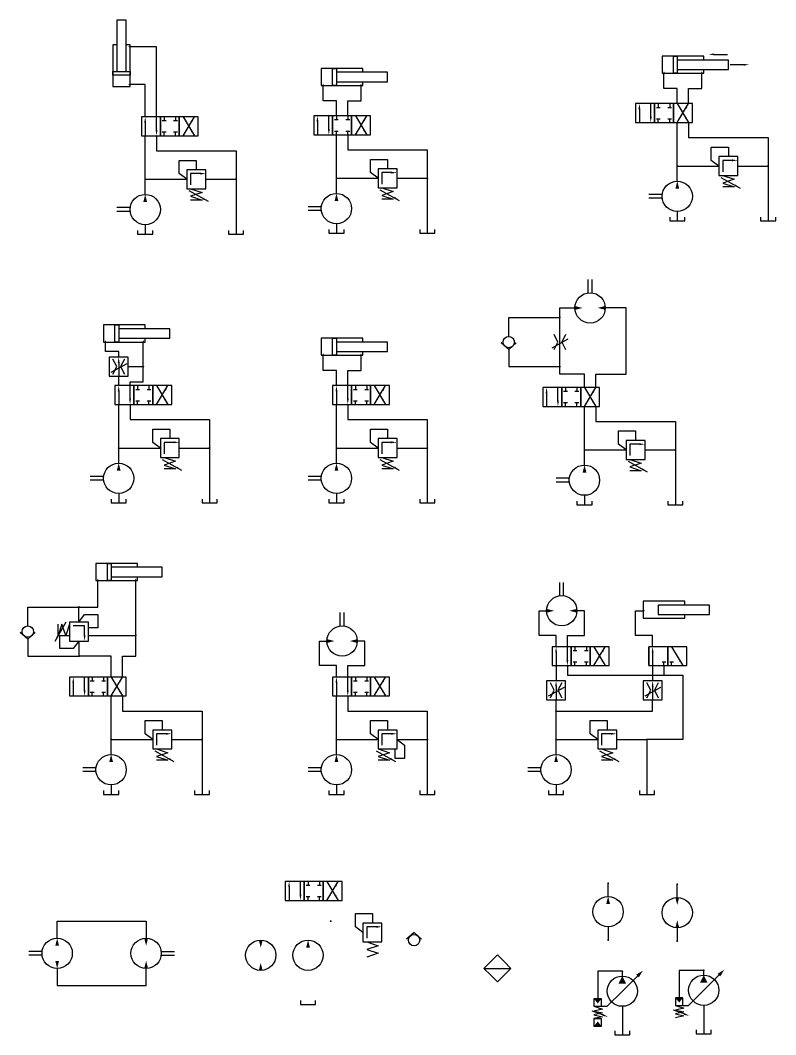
# Model space of a CAD drawing. Header units: inches. Extents: x -12 to 124, y 4 to 38.
# Drawn here: x 21.5 to 46.44, y 4.19 to 37.69 of the extents above; entities that cross this region are included whole.
import ezdxf
from ezdxf.lldxf.tags import DXFTag

# ---------------------------------------------------------------- set-up
doc = ezdxf.new("R2010")
doc.units = ezdxf.units.IN
doc.header["$LTSCALE"] = 0.25
doc.header["$MEASUREMENT"] = 0
tags = doc.linetypes.add('HIDDEN', pattern=[0.375, 0.25, -0.125]).pattern_tags.tags
tags[6:7] = [DXFTag(74, 4), DXFTag(75, 0), DXFTag(340, '0'), DXFTag(46, 1.0), DXFTag(50, 0.0), DXFTag(44, 0.0), DXFTag(45, 0.0)]
tags[4:5] = [DXFTag(74, 4), DXFTag(75, 0), DXFTag(340, '0'), DXFTag(46, 1.0), DXFTag(50, 0.0), DXFTag(44, 0.0), DXFTag(45, 0.0)]
tags = doc.linetypes.add('HIDDEN4', pattern=[0.09375, 0.0625, -0.03125]).pattern_tags.tags
tags[6:7] = [DXFTag(74, 4), DXFTag(75, 0), DXFTag(340, '0'), DXFTag(46, 1.0), DXFTag(50, 0.0), DXFTag(44, 0.0), DXFTag(45, 0.0)]
tags[4:5] = [DXFTag(74, 4), DXFTag(75, 0), DXFTag(340, '0'), DXFTag(46, 1.0), DXFTag(50, 0.0), DXFTag(44, 0.0), DXFTag(45, 0.0)]

msp = doc.modelspace()

# ---------------------------------------------------------------- linework, layer by layer
for p, q in [((41.812, 34.938), (41.812, 34.312)), ((42.438, 34.938), (41.812, 34.938)), ((42.438, 34.938), (42.438, 34.312)), ((43.062, 34.938), (42.438, 34.938)), ((42.438, 34.312), (42.438, 34.938)), ((43.062, 34.312), (43.062, 34.938)), ((43.062, 34.938), (43.062, 34.312)), ((43.688, 34.938), (43.062, 34.938)), ((43.062, 34.312), (43.062, 34.938)), ((43.188, 34.312), (43.562, 34.938)), ((43.188, 34.938), (43.562, 34.312)), ((43.688, 34.312), (43.688, 34.938)), ((31.188, 34.531), (31.188, 33.906)), ((31.812, 34.531), (31.188, 34.531)), ((31.812, 34.531), (31.812, 33.906)), ((32.438, 34.531), (31.812, 34.531)), ((31.812, 33.906), (31.812, 34.531)), ((32.438, 33.906), (32.438, 34.531)), ((32.438, 34.531), (32.438, 33.906)), ((33.062, 34.531), (32.438, 34.531)), ((32.438, 33.906), (32.438, 34.531)), ((32.562, 33.906), (32.938, 34.531)), ((32.562, 34.531), (32.938, 33.906)), ((33.062, 33.906), (33.062, 34.531)), ((25.5, 34.5), (25.5, 33.875)), ((26.125, 34.5), (25.5, 34.5)), ((26.125, 34.5), (26.125, 33.875)), ((26.75, 34.5), (26.125, 34.5)), ((26.125, 33.875), (26.125, 34.5)), ((26.75, 33.875), (26.75, 34.5)), ((26.75, 34.5), (26.75, 33.875)), ((27.375, 34.5), (26.75, 34.5)), ((26.75, 33.875), (26.75, 34.5)), ((26.875, 33.875), (27.25, 34.5)), ((26.875, 34.5), (27.25, 33.875)), ((27.375, 33.875), (27.375, 34.5)), ((41.812, 34.312), (42.438, 34.312)), ((42.438, 34.312), (43.062, 34.312)), ((43.062, 34.312), (43.688, 34.312)), ((25.5, 33.875), (26.125, 33.875)), ((26.125, 33.875), (26.75, 33.875)), ((26.75, 33.875), (27.375, 33.875)), ((31.188, 33.906), (31.812, 33.906)), ((31.812, 33.906), (32.438, 33.906)), ((32.438, 33.906), (33.062, 33.906)), ((44.562, 33.188), (44.562, 32.562)), ((45.188, 33.188), (44.562, 33.188)), ((45.188, 32.562), (45.188, 33.188)), ((27, 32.75), (27, 32.125)), ((27.625, 32.75), (27, 32.75)), ((27.625, 32.125), (27.625, 32.75)), ((33.312, 32.781), (33.312, 32.156)), ((33.937, 32.781), (33.312, 32.781)), ((33.937, 32.156), (33.937, 32.781)), ((44.562, 32.562), (45.188, 32.562)), ((44.625, 32.5), (45.262, 32.146)), ((44.688, 32.562), (45.062, 32.438)), ((45.062, 32.438), (44.688, 32.312)), ((44.688, 32.312), (45.062, 32.188)), ((45.062, 32.188), (44.688, 32.188)), ((27, 32.125), (27.625, 32.125)), ((27.062, 32.062), (27.7, 31.709)), ((27.125, 32.125), (27.5, 32)), ((27.5, 32), (27.125, 31.875)), ((27.125, 31.875), (27.5, 31.75)), ((33.312, 32.156), (33.937, 32.156)), ((33.375, 32.094), (34.012, 31.74)), ((33.438, 32.156), (33.812, 32.031)), ((33.812, 32.031), (33.438, 31.906)), ((33.438, 31.906), (33.812, 31.781)), ((27.5, 31.75), (27.125, 31.75)), ((33.812, 31.781), (33.438, 31.781)), ((42.938, 31.188), (42.938, 31.062)), ((43.438, 31.062), (43.438, 31.188)), ((45.938, 31.188), (45.938, 31.062)), ((46.438, 31.062), (46.438, 31.188)), ((42.938, 31.062), (43.438, 31.062)), ((45.938, 31.062), (46.438, 31.062)), ((25.375, 30.75), (25.375, 30.625)), ((25.375, 30.625), (25.875, 30.625)), ((25.875, 30.625), (25.875, 30.75)), ((28.375, 30.75), (28.375, 30.625)), ((28.375, 30.625), (28.875, 30.625)), ((28.875, 30.625), (28.875, 30.75)), ((31.688, 30.781), (31.688, 30.656)), ((31.688, 30.656), (32.188, 30.656)), ((32.188, 30.656), (32.188, 30.781)), ((34.688, 30.781), (34.688, 30.656)), ((34.688, 30.656), (35.188, 30.656)), ((35.188, 30.656), (35.188, 30.781)), ((39.062, 26.875), (39.588, 27.167)), ((24.438, 26.562), (24.438, 25.938)), ((25.062, 26.562), (24.438, 26.562)), ((25.062, 25.938), (25.062, 26.562)), ((24.5, 26.062), (25.026, 26.354)), ((24.438, 25.938), (25.062, 25.938)), ((24.625, 25.625), (24.625, 25)), ((25.25, 25.625), (24.625, 25.625)), ((25.25, 25.625), (25.25, 25)), ((25.875, 25.625), (25.25, 25.625)), ((25.25, 25), (25.25, 25.625)), ((25.875, 25), (25.875, 25.625)), ((25.875, 25.625), (25.875, 25)), ((26.5, 25.625), (25.875, 25.625)), ((25.875, 25), (25.875, 25.625)), ((26, 25), (26.375, 25.625)), ((26, 25.625), (26.375, 25)), ((26.5, 25), (26.5, 25.625)), ((31.812, 25.625), (31.812, 25)), ((32.438, 25.625), (31.812, 25.625)), ((32.438, 25.625), (32.438, 25)), ((33.062, 25.625), (32.438, 25.625)), ((32.438, 25), (32.438, 25.625)), ((33.062, 25), (33.062, 25.625)), ((33.062, 25.625), (33.062, 25)), ((33.688, 25.625), (33.062, 25.625)), ((33.062, 25), (33.062, 25.625)), ((33.188, 25), (33.562, 25.625)), ((33.188, 25.625), (33.562, 25)), ((33.688, 25), (33.688, 25.625)), ((38.75, 25.562), (38.75, 24.938)), ((39.375, 25.562), (38.75, 25.562)), ((39.375, 25.562), (39.375, 24.938)), ((40, 25.562), (39.375, 25.562)), ((39.375, 24.938), (39.375, 25.562)), ((40, 24.938), (40, 25.562)), ((40, 25.562), (40, 24.938)), ((40.625, 25.562), (40, 25.562)), ((40, 24.938), (40, 25.562)), ((40.125, 24.938), (40.5, 25.562)), ((40.125, 25.562), (40.5, 24.938)), ((40.625, 24.938), (40.625, 25.562)), ((24.625, 25), (25.25, 25)), ((25.25, 25), (25.875, 25)), ((25.875, 25), (26.5, 25)), ((31.812, 25), (32.438, 25)), ((32.438, 25), (33.062, 25)), ((33.062, 25), (33.688, 25)), ((38.75, 24.938), (39.375, 24.938)), ((39.375, 24.938), (40, 24.938)), ((40, 24.938), (40.625, 24.938)), ((26.125, 23.875), (26.125, 23.25)), ((26.75, 23.875), (26.125, 23.875)), ((26.75, 23.25), (26.75, 23.875)), ((33.312, 23.875), (33.312, 23.25)), ((33.937, 23.875), (33.312, 23.875)), ((33.937, 23.25), (33.937, 23.875)), ((41.5, 23.812), (41.5, 23.188)), ((42.125, 23.812), (41.5, 23.812)), ((42.125, 23.188), (42.125, 23.812)), ((26.125, 23.25), (26.75, 23.25)), ((26.188, 23.188), (26.825, 22.834)), ((26.25, 23.25), (26.625, 23.125)), ((26.625, 23.125), (26.25, 23)), ((33.312, 23.25), (33.937, 23.25)), ((33.375, 23.188), (34.012, 22.834)), ((33.438, 23.25), (33.812, 23.125)), ((33.812, 23.125), (33.438, 23)), ((41.5, 23.188), (42.125, 23.188)), ((41.562, 23.125), (42.2, 22.771)), ((41.625, 23.188), (42, 23.062)), ((26.25, 23), (26.625, 22.875)), ((26.625, 22.875), (26.25, 22.875)), ((33.438, 23), (33.812, 22.875)), ((33.812, 22.875), (33.438, 22.875)), ((42, 23.062), (41.625, 22.938)), ((41.625, 22.938), (42, 22.812)), ((42, 22.812), (41.625, 22.812)), ((24.5, 21.875), (24.5, 21.75)), ((25, 21.75), (25, 21.875)), ((27.5, 21.875), (27.5, 21.75)), ((28, 21.75), (28, 21.875)), ((31.688, 21.875), (31.688, 21.75)), ((32.188, 21.75), (32.188, 21.875)), ((34.688, 21.875), (34.688, 21.75)), ((35.188, 21.75), (35.188, 21.875)), ((39.875, 21.812), (39.875, 21.688)), ((40.375, 21.688), (40.375, 21.812)), ((42.875, 21.812), (42.875, 21.688)), ((43.375, 21.688), (43.375, 21.812)), ((24.5, 21.75), (25, 21.75)), ((27.5, 21.75), (28, 21.75)), ((31.688, 21.75), (32.188, 21.75)), ((34.688, 21.75), (35.188, 21.75)), ((39.875, 21.688), (40.375, 21.688)), ((42.875, 21.688), (43.375, 21.688)), ((23, 17.812), (22.646, 17.175)), ((23.75, 17.812), (23.125, 17.812)), ((23.125, 17.812), (23.125, 17.188)), ((23.75, 17.188), (23.75, 17.812)), ((22.875, 17.75), (22.75, 17.375)), ((22.75, 17.375), (22.75, 17.75)), ((23, 17.375), (22.875, 17.75)), ((23.125, 17.75), (23, 17.375)), ((23.125, 17.188), (23.75, 17.188)), ((39.062, 17), (39.062, 16.375)), ((39.688, 17), (39.062, 17)), ((39.688, 17), (39.688, 16.375)), ((40.312, 17), (39.688, 17)), ((39.688, 16.375), (39.688, 17)), ((40.312, 16.375), (40.312, 17)), ((40.312, 17), (40.312, 16.375)), ((40.938, 17), (40.312, 17)), ((40.312, 16.375), (40.312, 17)), ((40.438, 16.375), (40.812, 17)), ((40.438, 17), (40.812, 16.375)), ((40.938, 16.375), (40.938, 17)), ((42.25, 17), (42.25, 16.375)), ((42.875, 17), (42.25, 17)), ((42.25, 16.375), (42.25, 17)), ((42.875, 16.375), (42.875, 17)), ((42.875, 17), (42.875, 16.375)), ((43.5, 17), (42.875, 17)), ((42.875, 16.375), (42.875, 17)), ((43, 17), (43.375, 16.375)), ((43.5, 16.375), (43.5, 17)), ((39.062, 16.375), (39.688, 16.375)), ((39.688, 16.375), (40.312, 16.375)), ((40.312, 16.375), (40.938, 16.375)), ((42.25, 16.375), (42.875, 16.375)), ((42.875, 16.375), (43.5, 16.375)), ((23.125, 16), (23.125, 15.375)), ((23.75, 16), (23.125, 16)), ((23.75, 16), (23.75, 15.375)), ((24.375, 16), (23.75, 16)), ((23.75, 15.375), (23.75, 16)), ((24.375, 15.375), (24.375, 16)), ((24.375, 16), (24.375, 15.375)), ((25, 16), (24.375, 16)), ((24.375, 15.375), (24.375, 16)), ((24.5, 15.375), (24.875, 16)), ((24.5, 16), (24.875, 15.375)), ((25, 15.375), (25, 16)), ((31.812, 16), (31.812, 15.375)), ((32.438, 16), (31.812, 16)), ((32.438, 16), (32.438, 15.375)), ((33.062, 16), (32.438, 16)), ((32.438, 15.375), (32.438, 16)), ((33.062, 15.375), (33.062, 16)), ((33.062, 16), (33.062, 15.375)), ((33.688, 16), (33.062, 16)), ((33.062, 15.375), (33.062, 16)), ((33.188, 15.375), (33.562, 16)), ((33.188, 16), (33.562, 15.375)), ((33.688, 15.375), (33.688, 16)), ((38.875, 15.875), (38.875, 15.25)), ((39.5, 15.875), (38.875, 15.875)), ((39.5, 15.25), (39.5, 15.875)), ((42.062, 15.875), (42.062, 15.25)), ((42.688, 15.875), (42.062, 15.875)), ((42.688, 15.25), (42.688, 15.875)), ((38.938, 15.375), (39.463, 15.667)), ((42.125, 15.375), (42.651, 15.667)), ((23.125, 15.375), (23.75, 15.375)), ((23.75, 15.375), (24.375, 15.375)), ((24.375, 15.375), (25, 15.375)), ((31.812, 15.375), (32.438, 15.375)), ((32.438, 15.375), (33.062, 15.375)), ((33.062, 15.375), (33.688, 15.375)), ((38.875, 15.25), (39.5, 15.25)), ((42.062, 15.25), (42.688, 15.25)), ((25.875, 14.25), (25.875, 13.625)), ((26.5, 14.25), (25.875, 14.25)), ((26.5, 13.625), (26.5, 14.25)), ((33.312, 14.25), (33.312, 13.625)), ((33.937, 14.25), (33.312, 14.25)), ((33.937, 13.625), (33.937, 14.25)), ((40.562, 14.25), (40.562, 13.625)), ((41.188, 14.25), (40.562, 14.25)), ((41.188, 13.625), (41.188, 14.25)), ((25.875, 13.625), (26.5, 13.625)), ((25.938, 13.562), (26.575, 13.209)), ((26, 13.625), (26.375, 13.5)), ((26.375, 13.5), (26, 13.375)), ((33.25, 13.562), (33.887, 13.209)), ((33.312, 13.625), (33.937, 13.625)), ((33.312, 13.625), (33.688, 13.5)), ((33.688, 13.5), (33.312, 13.375)), ((40.562, 13.625), (41.188, 13.625)), ((40.625, 13.562), (41.262, 13.209)), ((40.688, 13.625), (41.062, 13.5)), ((41.062, 13.5), (40.688, 13.375)), ((26, 13.375), (26.375, 13.25)), ((26.375, 13.25), (26, 13.25)), ((33.688, 13.25), (33.312, 13.25)), ((33.312, 13.375), (33.688, 13.25)), ((40.688, 13.375), (41.062, 13.25)), ((41.062, 13.25), (40.688, 13.25)), ((24.25, 12.25), (24.25, 12.125)), ((24.25, 12.125), (24.75, 12.125)), ((24.75, 12.125), (24.75, 12.25)), ((27.25, 12.25), (27.25, 12.125)), ((27.25, 12.125), (27.75, 12.125)), ((27.75, 12.125), (27.75, 12.25)), ((31.688, 12.25), (31.688, 12.125)), ((31.688, 12.125), (32.188, 12.125)), ((32.188, 12.125), (32.188, 12.25)), ((34.688, 12.25), (34.688, 12.125)), ((34.688, 12.125), (35.188, 12.125)), ((35.188, 12.125), (35.188, 12.25)), ((38.938, 12.25), (38.938, 12.125)), ((38.938, 12.125), (39.438, 12.125)), ((39.438, 12.125), (39.438, 12.25)), ((41.938, 12.25), (41.938, 12.125)), ((41.938, 12.125), (42.438, 12.125)), ((42.438, 12.125), (42.438, 12.25)), ((30.25, 9.25), (30.25, 8.625)), ((30.875, 9.25), (30.25, 9.25)), ((30.875, 9.25), (30.875, 8.625)), ((31.5, 9.25), (30.875, 9.25)), ((30.875, 8.625), (30.875, 9.25)), ((31.5, 8.625), (31.5, 9.25)), ((31.5, 9.25), (31.5, 8.625)), ((32.125, 9.25), (31.5, 9.25)), ((31.5, 8.625), (31.5, 9.25)), ((31.625, 8.625), (32, 9.25)), ((31.625, 9.25), (32, 8.625)), ((32.125, 8.625), (32.125, 9.25)), ((30.25, 8.625), (30.875, 8.625)), ((30.875, 8.625), (31.5, 8.625)), ((31.5, 8.625), (32.125, 8.625)), ((32.812, 7.875), (32.812, 7.25)), ((33.438, 7.875), (32.812, 7.875)), ((33.438, 7.25), (33.438, 7.875)), ((32.812, 7.25), (33.438, 7.25)), ((32.938, 7.25), (33.312, 7.125)), ((33.312, 7.125), (32.938, 7)), ((32.938, 7), (33.312, 6.875)), ((33.312, 6.875), (32.938, 6.75)), ((30.75, 5.312), (30.75, 5.188)), ((30.75, 5.188), (31.25, 5.188)), ((31.25, 5.188), (31.25, 5.312)), ((40.438, 4.719), (40.688, 4.719)), ((41.125, 4.312), (41.125, 4.188)), ((41.125, 4.188), (41.625, 4.188)), ((41.625, 4.188), (41.625, 4.312)), ((43.812, 4.344), (43.812, 4.219)), ((43.812, 4.219), (44.312, 4.219)), ((44.312, 4.219), (44.312, 4.344))]:
    msp.add_line(p, q)
at = {"linetype": 'HIDDEN'}
msp.add_line((36.808, 6.379), (37.692, 6.379), dxfattribs=at)
for points in [[(24.688, 36), (25, 36), (25, 37.688), (24.688, 37.688), (24.688, 36)], [(24.688, 36.875), (24.562, 36.875), (24.562, 35.5), (25.125, 35.5), (25.125, 36.875), (25, 36.875)], [(26, 34.5), (26, 36.812), (25.125, 36.812)], [(44.406, 36.563), (44.844, 36.563)], [(44.062, 36.375), (44.062, 36.5), (42.688, 36.5), (42.688, 35.938), (44.062, 35.938), (44.062, 36.062)], [(43.188, 36.5), (43.188, 35.938), (43.062, 35.938), (43.062, 36.5), (43.188, 36.5)], [(43.188, 36.375), (43.188, 36.062), (44.875, 36.062), (44.875, 36.375), (43.188, 36.375)], [(45.375, 36.219), (44.938, 36.219)], [(24.562, 36), (25.125, 36), (25.125, 35.875), (24.562, 35.875), (24.562, 36)], [(32.812, 35.969), (32.812, 36.094), (31.438, 36.094), (31.438, 35.531), (32.812, 35.531), (32.812, 35.656)], [(31.938, 36.094), (31.938, 35.531), (31.812, 35.531), (31.812, 36.094), (31.938, 36.094)], [(31.938, 35.969), (31.938, 35.656), (33.625, 35.656), (33.625, 35.969), (31.938, 35.969)], [(43.188, 34.938), (43.188, 35.438), (42.75, 35.438), (42.75, 35.938)], [(43.562, 34.938), (43.562, 35.438), (44, 35.438), (44, 35.938)], [(25.625, 34.5), (25.625, 35.562), (25.125, 35.562)], [(31.938, 34.531), (31.938, 35.031), (31.5, 35.031), (31.5, 35.531)], [(32.312, 34.531), (32.312, 35.031), (32.75, 35.031), (32.75, 35.531)], [(42.312, 34.5), (42.312, 34.938)], [(42.562, 34.938), (42.562, 34.812)], [(42.938, 34.938), (42.938, 34.812)], [(31.688, 34.094), (31.688, 34.531)], [(31.938, 34.531), (31.938, 34.406)], [(32.312, 34.531), (32.312, 34.406)], [(41.938, 34.75), (41.938, 34.312)], [(42.5, 34.812), (42.625, 34.812)], [(42.875, 34.812), (43, 34.812)], [(25.625, 34.312), (25.625, 33.875)], [(26, 34.062), (26, 34.5)], [(26.188, 34.375), (26.312, 34.375)], [(26.25, 34.5), (26.25, 34.375)], [(26.562, 34.375), (26.688, 34.375)], [(26.625, 34.5), (26.625, 34.375)], [(31.312, 34.344), (31.312, 33.906)], [(31.875, 34.406), (32, 34.406)], [(32.25, 34.406), (32.375, 34.406)], [(42.5, 34.438), (42.625, 34.438)], [(42.562, 34.312), (42.562, 34.438)], [(42.875, 34.438), (43, 34.438)], [(42.938, 34.312), (42.938, 34.438)], [(43.188, 32.375), (43.188, 34.312)], [(43.562, 34.312), (43.562, 33.812), (46.188, 33.812), (46.188, 32.875)], [(25.625, 31.938), (25.625, 33.875)], [(26, 33.875), (26, 33.375), (28.625, 33.375), (28.625, 32.438)], [(26.188, 34), (26.312, 34)], [(26.25, 33.875), (26.25, 34)], [(26.562, 34), (26.688, 34)], [(26.625, 33.875), (26.625, 34)], [(31.875, 34.031), (32, 34.031)], [(31.938, 33.906), (31.938, 34.031)], [(31.938, 31.969), (31.938, 33.906)], [(32.25, 34.031), (32.375, 34.031)], [(32.312, 33.906), (32.312, 34.031)], [(32.312, 33.906), (32.312, 33.406), (34.938, 33.406), (34.938, 32.469)], [(43.188, 32.875), (44.562, 32.875)], [(45, 33.062), (44.688, 33.062), (44.688, 32.688)], [(45.188, 32.875), (46.188, 32.875), (46.188, 31.062)], [(27.438, 32.625), (27.125, 32.625), (27.125, 32.25)], [(33.75, 32.656), (33.438, 32.656), (33.438, 32.281)], [(25.625, 32.438), (27, 32.438)], [(27.625, 32.438), (28.625, 32.438), (28.625, 30.625)], [(31.938, 32.469), (33.312, 32.469)], [(33.937, 32.469), (34.938, 32.469), (34.938, 30.656)], [(42.691, 31.938), (42.25, 31.938)], [(25.129, 31.5), (24.688, 31.5)], [(31.441, 31.531), (31, 31.531)], [(42.691, 31.812), (42.25, 31.812)], [(25.129, 31.375), (24.688, 31.375)], [(31.441, 31.406), (31, 31.406)], [(43.188, 31.375), (43.188, 31.062)], [(25.625, 30.938), (25.625, 30.625)], [(31.938, 30.969), (31.938, 30.656)], [(40.25, 28.684), (40.25, 29.125)], [(40.375, 28.684), (40.375, 29.125)], [(40.125, 25.562), (40.125, 26), (39.312, 26), (39.312, 28.188), (39.812, 28.188)], [(40.5, 25.562), (40.5, 26), (41.5, 26), (41.5, 28.188), (40.812, 28.188)], [(37.625, 27.25), (37.625, 27.875), (39.312, 27.875)], [(25.625, 27.5), (25.625, 27.625), (24.25, 27.625), (24.25, 27.062), (25.625, 27.062), (25.625, 27.188)], [(24.75, 27.625), (24.75, 27.062), (24.625, 27.062), (24.625, 27.625), (24.75, 27.625)], [(24.75, 27.5), (24.75, 27.188), (26.438, 27.188), (26.438, 27.5), (24.75, 27.5)], [(32.812, 27.062), (32.812, 27.188), (31.438, 27.188), (31.438, 26.625), (32.812, 26.625), (32.812, 26.75)], [(31.938, 27.188), (31.938, 26.625), (31.812, 26.625), (31.812, 27.188), (31.938, 27.188)], [(39.125, 26.812), (39.25, 27.062), (39.125, 27.312)], [(39.5, 27.312), (39.375, 27.062), (39.5, 26.812)], [(24.75, 26.562), (24.75, 26.75), (24.312, 26.75), (24.312, 27.062)], [(25.125, 25.625), (25.125, 25.75), (25.562, 25.75), (25.562, 27.062)], [(31.938, 27.062), (31.938, 26.75), (33.625, 26.75), (33.625, 27.062), (31.938, 27.062)], [(37.625, 26.812), (37.377, 27.031)], [(37.625, 26.812), (37.873, 27.031)], [(37.625, 26.812), (37.625, 26.25), (39.312, 26.25)], [(24.562, 26), (24.688, 26.25), (24.562, 26.5)], [(24.938, 26.5), (24.812, 26.25), (24.938, 26)], [(31.938, 25.625), (31.938, 26.125), (31.5, 26.125), (31.5, 26.625)], [(32.312, 25.625), (32.312, 26.125), (32.75, 26.125), (32.75, 26.625)], [(24.75, 26.375), (24.75, 25.938)], [(25.062, 26.25), (25.562, 26.25)], [(24.75, 25.625), (24.75, 25.938)], [(25.125, 25.188), (25.125, 25.625)], [(25.312, 25.5), (25.438, 25.5)], [(25.375, 25.625), (25.375, 25.5)], [(25.688, 25.5), (25.812, 25.5)], [(25.75, 25.625), (25.75, 25.5)], [(32.312, 25.188), (32.312, 25.625)], [(32.5, 25.5), (32.625, 25.5)], [(32.562, 25.625), (32.562, 25.5)], [(32.875, 25.5), (33, 25.5)], [(32.938, 25.625), (32.938, 25.5)], [(39.25, 25.125), (39.25, 25.562)], [(39.5, 25.562), (39.5, 25.438)], [(39.875, 25.562), (39.875, 25.438)], [(24.75, 25.438), (24.75, 25)], [(25.312, 25.125), (25.438, 25.125)], [(25.375, 25), (25.375, 25.125)], [(25.688, 25.125), (25.812, 25.125)], [(25.75, 25), (25.75, 25.125)], [(31.938, 25.438), (31.938, 25)], [(32.5, 25.125), (32.625, 25.125)], [(32.562, 25), (32.562, 25.125)], [(32.875, 25.125), (33, 25.125)], [(32.938, 25), (32.938, 25.125)], [(38.875, 25.375), (38.875, 24.938)], [(39.438, 25.438), (39.562, 25.438)], [(39.812, 25.438), (39.938, 25.438)], [(24.75, 23.062), (24.75, 25)], [(25.125, 25), (25.125, 24.5), (27.75, 24.5), (27.75, 23.562)], [(31.938, 23.062), (31.938, 25)], [(32.312, 25), (32.312, 24.5), (34.938, 24.5), (34.938, 23.562)], [(39.438, 25.062), (39.562, 25.062)], [(39.5, 24.938), (39.5, 25.062)], [(39.812, 25.062), (39.938, 25.062)], [(39.875, 24.938), (39.875, 25.062)], [(40.125, 23), (40.125, 24.938)], [(40.5, 24.938), (40.5, 24.438), (43.125, 24.438), (43.125, 23.5)], [(24.75, 23.562), (26.125, 23.562)], [(26.562, 23.75), (26.25, 23.75), (26.25, 23.375)], [(26.75, 23.562), (27.75, 23.562), (27.75, 21.75)], [(31.938, 23.562), (33.312, 23.562)], [(33.75, 23.75), (33.438, 23.75), (33.438, 23.375)], [(33.937, 23.562), (34.938, 23.562), (34.938, 21.75)], [(40.125, 23.5), (41.5, 23.5)], [(41.938, 23.688), (41.625, 23.688), (41.625, 23.312)], [(42.125, 23.5), (43.125, 23.5), (43.125, 21.688)], [(24.254, 22.625), (23.812, 22.625)], [(24.254, 22.5), (23.812, 22.5)], [(31.441, 22.625), (31, 22.625)], [(31.441, 22.5), (31, 22.5)], [(39.629, 22.562), (39.188, 22.562)], [(39.629, 22.438), (39.188, 22.438)], [(24.75, 22.062), (24.75, 21.75)], [(31.938, 22.062), (31.938, 21.75)], [(40.125, 22), (40.125, 21.688)], [(25.375, 19.625), (25.375, 19.75), (24, 19.75), (24, 19.188), (25.375, 19.188), (25.375, 19.312)], [(24.5, 19.75), (24.5, 19.188), (24.375, 19.188), (24.375, 19.75), (24.5, 19.75)], [(24.5, 19.625), (24.5, 19.312), (26.188, 19.312), (26.188, 19.625), (24.5, 19.625)], [(23.438, 18.312), (24.062, 18.312), (24.062, 19.188)], [(24.875, 16), (24.875, 16.688), (25.312, 16.688), (25.312, 19.188)], [(39.312, 18.684), (39.312, 19.125)], [(39.438, 18.684), (39.438, 19.125)], [(43.438, 18.375), (43.438, 18.5), (42.062, 18.5), (42.062, 17.938), (43.438, 17.938), (43.438, 18.062)], [(21.75, 17.688), (21.75, 18.312), (23.438, 18.312)], [(23.438, 17.812), (23.438, 18.312)], [(32.062, 17.684), (32.062, 18.125)], [(32.188, 17.684), (32.188, 18.125)], [(39.188, 17), (39.188, 17.375), (38.625, 17.375), (38.625, 18.188), (38.875, 18.188)], [(39.562, 17), (39.562, 17.375), (40.125, 17.375), (40.125, 18.188), (39.875, 18.188)], [(42.375, 17), (42.375, 17.375), (41.812, 17.375), (41.812, 18.188), (42.062, 18.188)], [(42.562, 18.375), (42.562, 18.062), (44.25, 18.062), (44.25, 18.375), (42.562, 18.375)], [(21.75, 17.25), (21.502, 17.469)], [(21.75, 17.25), (21.998, 17.469)], [(23.625, 17.375), (23.625, 17.688), (23.25, 17.688)], [(21.75, 17.25), (21.75, 16.688), (23.438, 16.688)], [(23.438, 17.188), (23.438, 16.688)], [(31.938, 16), (31.938, 16.375), (31.375, 16.375), (31.375, 17.188), (31.625, 17.188)], [(32.312, 16), (32.312, 16.375), (32.875, 16.375), (32.875, 17.188), (32.625, 17.188)], [(39.188, 16.812), (39.188, 16.375)], [(39.562, 16.562), (39.562, 17)], [(39.75, 16.875), (39.875, 16.875)], [(39.812, 17), (39.812, 16.875)], [(40.125, 16.875), (40.25, 16.875)], [(40.188, 17), (40.188, 16.875)], [(42.375, 16.812), (42.375, 16.375)], [(24.5, 16), (24.5, 16.688), (23.438, 16.688)], [(39.75, 16.5), (39.875, 16.5)], [(39.812, 16.375), (39.812, 16.5)], [(40.125, 16.5), (40.25, 16.5)], [(40.188, 16.375), (40.188, 16.5)], [(42.688, 16.5), (42.812, 16.5)], [(42.75, 16.375), (42.75, 16.5)], [(42.938, 16.5), (43.062, 16.5)], [(43, 16.375), (43, 16.5)], [(39.188, 16.375), (39.188, 15.875)], [(39.562, 16.375), (39.562, 16.062)], [(42.375, 16.375), (42.375, 15.875)], [(42.75, 16.375), (42.75, 16.062)], [(23.25, 15.812), (23.25, 15.375)], [(23.625, 15.562), (23.625, 16)], [(23.812, 15.875), (23.938, 15.875)], [(23.875, 16), (23.875, 15.875)], [(24.188, 15.875), (24.312, 15.875)], [(24.25, 16), (24.25, 15.875)], [(31.938, 15.812), (31.938, 15.375)], [(32.312, 15.562), (32.312, 16)], [(32.5, 15.875), (32.625, 15.875)], [(32.562, 16), (32.562, 15.875)], [(32.875, 15.875), (33, 15.875)], [(32.938, 16), (32.938, 15.875)], [(39, 15.312), (39.125, 15.562), (39, 15.812)], [(39.375, 15.812), (39.25, 15.562), (39.375, 15.312)], [(39.562, 16.062), (43.375, 16.062), (43.375, 13.938), (42.188, 13.938)], [(42.188, 15.312), (42.312, 15.562), (42.188, 15.812)], [(42.562, 15.812), (42.438, 15.562), (42.562, 15.312)], [(23.812, 15.5), (23.938, 15.5)], [(23.875, 15.375), (23.875, 15.5)], [(24.188, 15.5), (24.312, 15.5)], [(24.25, 15.375), (24.25, 15.5)], [(32.5, 15.5), (32.625, 15.5)], [(32.562, 15.375), (32.562, 15.5)], [(32.875, 15.5), (33, 15.5)], [(32.938, 15.375), (32.938, 15.5)], [(39.188, 15.688), (39.188, 15.25)], [(42.375, 15.688), (42.375, 15.25)], [(24.5, 13.438), (24.5, 15.375)], [(24.875, 15.375), (24.875, 14.875), (27.5, 14.875), (27.5, 13.938)], [(31.938, 13.438), (31.938, 15.375)], [(32.312, 15.375), (32.312, 14.875), (34.938, 14.875), (34.938, 13.938)], [(39.188, 13.438), (39.188, 15.25)], [(39.188, 14.875), (42.375, 14.875), (42.375, 15.25)], [(26.312, 14.125), (26, 14.125), (26, 13.75)], [(33.75, 14.125), (33.438, 14.125), (33.438, 13.75)], [(41, 14.125), (40.688, 14.125), (40.688, 13.75)], [(24.5, 13.938), (25.875, 13.938)], [(26.5, 13.938), (27.5, 13.938), (27.5, 12.125)], [(31.938, 13.938), (33.312, 13.938)], [(33.937, 13.938), (34.938, 13.938), (34.938, 12.125)], [(39.188, 13.938), (40.562, 13.938)], [(41.188, 13.938), (42.188, 13.938), (42.188, 12.125)], [(24.004, 13), (23.562, 13)], [(24.004, 12.875), (23.562, 12.875)], [(31.441, 13), (31, 13)], [(31.441, 12.875), (31, 12.875)], [(38.691, 13), (38.25, 13)], [(38.691, 12.875), (38.25, 12.875)], [(24.5, 12.438), (24.5, 12.125)], [(31.938, 12.438), (31.938, 12.125)], [(39.188, 12.438), (39.188, 12.125)], [(30.375, 9.062), (30.375, 8.625)], [(30.75, 8.812), (30.75, 9.25)], [(30.938, 9.125), (31.062, 9.125)], [(31, 9.25), (31, 9.125)], [(31.312, 9.125), (31.438, 9.125)], [(31.375, 9.25), (31.375, 9.125)], [(40.906, 8.75), (40.906, 9.188)], [(43.188, 8.719), (43.188, 9.156)], [(30.938, 8.75), (31.062, 8.75)], [(31, 8.625), (31, 8.75)], [(31.312, 8.75), (31.438, 8.75)], [(31.375, 8.625), (31.375, 8.75)], [(22.719, 7.375), (22.719, 7.938), (25.656, 7.938), (25.656, 7.375)], [(33.25, 7.75), (32.938, 7.75), (32.938, 7.375)], [(40.906, 7.75), (40.906, 7.312)], [(43.188, 7.719), (43.188, 7.281)], [(34.5, 7.562), (34.252, 7.344)], [(34.5, 7.562), (34.748, 7.344)], [(22.223, 6.938), (21.781, 6.938)], [(22.223, 6.812), (21.781, 6.812)], [(26.152, 6.938), (26.594, 6.938)], [(26.152, 6.812), (26.594, 6.812)], [(37.029, 6.158), (36.808, 6.379), (37.25, 6.821), (37.471, 6.6)], [(22.719, 6.375), (22.719, 5.812), (25.656, 5.812), (25.656, 6.375)], [(37.029, 6.158), (37.25, 5.938), (37.692, 6.379), (37.471, 6.6)], [(40.438, 5.125), (40.875, 5.125), (41.375, 5.625), (41.875, 6.125)], [(41.375, 6.125), (41.375, 6.281)], [(43.125, 5.156), (43.562, 5.156), (44.062, 5.656), (44.562, 6.156)], [(44.062, 6.156), (44.062, 6.312)], [(40.688, 5.125), (40.688, 5.375), (40.438, 5.375), (40.438, 5.125)], [(43.375, 5.156), (43.375, 5.406), (43.125, 5.406), (43.125, 5.156)], [(40.438, 5.125), (40.719, 5.031), (40.438, 4.969), (40.719, 4.906), (40.438, 4.844), (40.719, 4.781), (40.438, 4.719)], [(41.375, 5.125), (41.375, 4.812)], [(43.125, 5.156), (43.406, 5.062), (43.125, 5), (43.406, 4.938), (43.125, 4.875), (43.406, 4.812), (43.125, 4.75)], [(44.062, 5.156), (44.062, 4.844)], [(40.727, 4.84), (40.375, 4.969)], [(40.438, 4.719), (40.438, 4.469), (40.688, 4.469), (40.688, 4.719)], [(41.375, 4.812), (41.375, 4.188)], [(43.415, 4.872), (43.062, 5)], [(44.062, 4.844), (44.062, 4.219)]]:
    msp.add_lwpolyline(points)
for points in [[(25.125, 36.812, 0.0625, 0, 0), (25.062, 36.812, 0, 0, 0)], [(44.219, 36.563, 0, 0.0625, 0), (44.406, 36.563, 0.0625, 0.0625, 0)], [(45.562, 36.219, 0, 0.0625, 0), (45.375, 36.219, 0.0625, 0.0625, 0)], [(42.75, 35.938, 0.0625, 0, 0), (42.75, 36, 0, 0, 0)], [(44, 35.938, 0.0625, 0, 0), (44, 36, 0, 0, 0)], [(25.125, 35.562, 0.0625, 0, 0), (25.062, 35.562, 0, 0, 0)], [(31.5, 35.531, 0.0625, 0, 0), (31.5, 35.594, 0, 0, 0)], [(32.75, 35.531, 0.0625, 0, 0), (32.75, 35.594, 0, 0, 0)], [(41.938, 34.938, 0, 0.0625, 0), (41.938, 34.75, 0.0625, 0.0625, 0)], [(43.562, 34.938, 0, 0.0625, 0), (43.466, 34.777, 0.0625, 0.0625, 0)], [(25.625, 34.5, 0, 0.0625, 0), (25.625, 34.312, 0.0625, 0.0625, 0)], [(27.25, 34.5, 0, 0.0625, 0), (27.154, 34.339, 0.0625, 0.0625, 0)], [(31.312, 34.531, 0, 0.0625, 0), (31.312, 34.344, 0.0625, 0.0625, 0)], [(32.938, 34.531, 0, 0.0625, 0), (32.841, 34.37, 0.0625, 0.0625, 0)], [(42.312, 34.312, 0, 0.0625, 0), (42.312, 34.5, 0.0625, 0.0625, 0)], [(43.562, 34.312, 0, 0.0625, 0), (43.466, 34.473, 0.0625, 0.0625, 0)], [(26, 33.875, 0, 0.0625, 0), (26, 34.062, 0.0625, 0.0625, 0)], [(27.25, 33.875, 0, 0.0625, 0), (27.154, 34.036, 0.0625, 0.0625, 0)], [(31.688, 33.906, 0, 0.0625, 0), (31.688, 34.094, 0.0625, 0.0625, 0)], [(32.938, 33.906, 0, 0.0625, 0), (32.841, 34.067, 0.0625, 0.0625, 0)], [(45.188, 33.062, 0, 0.0625, 0), (45, 33.062, 0.0625, 0.0625, 0)], [(27.625, 32.625, 0, 0.0625, 0), (27.438, 32.625, 0.0625, 0.0625, 0)], [(33.937, 32.656, 0, 0.0625, 0), (33.75, 32.656, 0.0625, 0.0625, 0)], [(43.188, 32.375, 0, 0.125, 0), (43.188, 32.125, 0.125, 0.125, 0)], [(45.262, 32.146, 0, 0.0625, 0), (45.098, 32.237, 0.0625, 0.0625, 0)], [(25.625, 31.938, 0, 0.125, 0), (25.625, 31.688, 0.125, 0.125, 0)], [(27.7, 31.709, 0, 0.0625, 0), (27.536, 31.8, 0.0625, 0.0625, 0)], [(31.938, 31.969, 0, 0.125, 0), (31.938, 31.719, 0.125, 0.125, 0)], [(34.012, 31.74, 0, 0.0625, 0), (33.848, 31.831, 0.0625, 0.0625, 0)], [(40.062, 28.188, 0, 0.125, 0), (39.812, 28.188, 0.125, 0.125, 0)], [(40.562, 28.188, 0, 0.125, 0), (40.812, 28.188, 0.125, 0.125, 0)], [(24.312, 27.062, 0.0625, 0, 0), (24.312, 27.125, 0, 0, 0)], [(25.562, 27.062, 0.0625, 0, 0), (25.562, 27.125, 0, 0, 0)], [(39.588, 27.167, 0, 0.0425, 0), (39.453, 27.092, 0.0425, 0.0425, 0)], [(24.75, 26.562, 0, 0.0625, 0), (24.75, 26.375, 0.0625, 0.0625, 0)], [(31.5, 26.625, 0.0625, 0, 0), (31.5, 26.688, 0, 0, 0)], [(32.75, 26.625, 0.0625, 0, 0), (32.75, 26.688, 0, 0, 0)], [(25.026, 26.354, 0, 0.0425, 0), (24.89, 26.279, 0.0425, 0.0425, 0)], [(24.75, 25.625, 0, 0.0625, 0), (24.75, 25.438, 0.0625, 0.0625, 0)], [(26.375, 25.625, 0, 0.0625, 0), (26.279, 25.464, 0.0625, 0.0625, 0)], [(31.938, 25.625, 0, 0.0625, 0), (31.938, 25.438, 0.0625, 0.0625, 0)], [(33.562, 25.625, 0, 0.0625, 0), (33.466, 25.464, 0.0625, 0.0625, 0)], [(38.875, 25.562, 0, 0.0625, 0), (38.875, 25.375, 0.0625, 0.0625, 0)], [(40.5, 25.562, 0, 0.0625, 0), (40.404, 25.402, 0.0625, 0.0625, 0)], [(25.125, 25, 0, 0.0625, 0), (25.125, 25.188, 0.0625, 0.0625, 0)], [(26.375, 25, 0, 0.0625, 0), (26.279, 25.161, 0.0625, 0.0625, 0)], [(32.312, 25, 0, 0.0625, 0), (32.312, 25.188, 0.0625, 0.0625, 0)], [(33.562, 25, 0, 0.0625, 0), (33.466, 25.161, 0.0625, 0.0625, 0)], [(39.25, 24.938, 0, 0.0625, 0), (39.25, 25.125, 0.0625, 0.0625, 0)], [(40.5, 24.938, 0, 0.0625, 0), (40.404, 25.098, 0.0625, 0.0625, 0)], [(26.75, 23.75, 0, 0.0625, 0), (26.562, 23.75, 0.0625, 0.0625, 0)], [(33.937, 23.75, 0, 0.0625, 0), (33.75, 23.75, 0.0625, 0.0625, 0)], [(42.125, 23.688, 0, 0.0625, 0), (41.938, 23.688, 0.0625, 0.0625, 0)], [(24.75, 23.062, 0, 0.125, 0), (24.75, 22.812, 0.125, 0.125, 0)], [(31.938, 23.062, 0, 0.125, 0), (31.938, 22.812, 0.125, 0.125, 0)], [(26.825, 22.834, 0, 0.0625, 0), (26.661, 22.925, 0.0625, 0.0625, 0)], [(34.012, 22.834, 0, 0.0625, 0), (33.848, 22.925, 0.0625, 0.0625, 0)], [(40.125, 23, 0, 0.125, 0), (40.125, 22.75, 0.125, 0.125, 0)], [(42.2, 22.771, 0, 0.0625, 0), (42.036, 22.862, 0.0625, 0.0625, 0)], [(24.062, 19.188, 0.0625, 0, 0), (24.062, 19.25, 0, 0, 0)], [(25.312, 19.188, 0.0625, 0, 0), (25.312, 19.25, 0, 0, 0)], [(39.125, 18.188, 0, 0.125, 0), (38.875, 18.188, 0.125, 0.125, 0)], [(39.625, 18.188, 0, 0.125, 0), (39.875, 18.188, 0.125, 0.125, 0)], [(42.062, 18.188, 0.0625, 0, 0), (42.125, 18.188, 0, 0, 0)], [(22.646, 17.175, 0, 0.0625, 0), (22.737, 17.339, 0.0625, 0.0625, 0)], [(23.625, 17.188, 0, 0.0625, 0), (23.625, 17.375, 0.0625, 0.0625, 0)], [(31.875, 17.188, 0, 0.125, 0), (31.625, 17.188, 0.125, 0.125, 0)], [(32.375, 17.188, 0, 0.125, 0), (32.625, 17.188, 0.125, 0.125, 0)], [(39.188, 17, 0, 0.0625, 0), (39.188, 16.812, 0.0625, 0.0625, 0)], [(40.812, 17, 0, 0.0625, 0), (40.716, 16.839, 0.0625, 0.0625, 0)], [(42.375, 17, 0, 0.0625, 0), (42.375, 16.812, 0.0625, 0.0625, 0)], [(39.562, 16.375, 0, 0.0625, 0), (39.562, 16.562, 0.0625, 0.0625, 0)], [(40.812, 16.375, 0, 0.0625, 0), (40.716, 16.536, 0.0625, 0.0625, 0)], [(43.375, 16.375, 0, 0.0625, 0), (43.279, 16.536, 0.0625, 0.0625, 0)], [(23.25, 16, 0, 0.0625, 0), (23.25, 15.812, 0.0625, 0.0625, 0)], [(24.875, 16, 0, 0.0625, 0), (24.779, 15.839, 0.0625, 0.0625, 0)], [(31.938, 16, 0, 0.0625, 0), (31.938, 15.812, 0.0625, 0.0625, 0)], [(33.562, 16, 0, 0.0625, 0), (33.466, 15.839, 0.0625, 0.0625, 0)], [(39.188, 15.875, 0, 0.0625, 0), (39.188, 15.688, 0.0625, 0.0625, 0)], [(42.375, 15.875, 0, 0.0625, 0), (42.375, 15.688, 0.0625, 0.0625, 0)], [(23.625, 15.375, 0, 0.0625, 0), (23.625, 15.562, 0.0625, 0.0625, 0)], [(24.875, 15.375, 0, 0.0625, 0), (24.779, 15.536, 0.0625, 0.0625, 0)], [(32.312, 15.375, 0, 0.0625, 0), (32.312, 15.562, 0.0625, 0.0625, 0)], [(33.562, 15.375, 0, 0.0625, 0), (33.466, 15.536, 0.0625, 0.0625, 0)], [(39.463, 15.667, 0, 0.0425, 0), (39.328, 15.592, 0.0425, 0.0425, 0)], [(42.651, 15.667, 0, 0.0425, 0), (42.515, 15.592, 0.0425, 0.0425, 0)], [(26.5, 14.125, 0, 0.0625, 0), (26.312, 14.125, 0.0625, 0.0625, 0)], [(33.937, 14.125, 0, 0.0625, 0), (33.75, 14.125, 0.0625, 0.0625, 0)], [(41.188, 14.125, 0, 0.0625, 0), (41, 14.125, 0.0625, 0.0625, 0)], [(24.5, 13.438, 0, 0.125, 0), (24.5, 13.188, 0.125, 0.125, 0)], [(31.938, 13.438, 0, 0.125, 0), (31.938, 13.188, 0.125, 0.125, 0)], [(39.188, 13.438, 0, 0.125, 0), (39.188, 13.188, 0.125, 0.125, 0)], [(26.575, 13.209, 0, 0.0625, 0), (26.411, 13.3, 0.0625, 0.0625, 0)], [(33.887, 13.209, 0, 0.0625, 0), (33.723, 13.3, 0.0625, 0.0625, 0)], [(41.262, 13.209, 0, 0.0625, 0), (41.098, 13.3, 0.0625, 0.0625, 0)], [(30.375, 9.25, 0, 0.0625, 0), (30.375, 9.062, 0.0625, 0.0625, 0)], [(32, 9.25, 0, 0.0625, 0), (31.904, 9.089, 0.0625, 0.0625, 0)], [(30.75, 8.625, 0, 0.0625, 0), (30.75, 8.812, 0.0625, 0.0625, 0)], [(32, 8.625, 0, 0.0625, 0), (31.904, 8.786, 0.0625, 0.0625, 0)], [(40.906, 8.75, 0, 0.125, 0), (40.906, 8.5, 0.125, 0.125, 0)], [(43.188, 8.469, 0, 0.125, 0), (43.188, 8.719, 0.125, 0.125, 0)], [(33.438, 7.75, 0, 0.0625, 0), (33.25, 7.75, 0.0625, 0.0625, 0)], [(43.188, 7.969, 0, 0.125, 0), (43.188, 7.719, 0.125, 0.125, 0)], [(22.719, 7.375, 0, 0.125, 0), (22.719, 7.125, 0.125, 0.125, 0)], [(25.656, 7.125, 0, 0.125, 0), (25.656, 7.375, 0.125, 0.125, 0)], [(29.438, 7.062, 0, 0.125, 0), (29.438, 7.312, 0.125, 0.125, 0)], [(31, 7.312, 0, 0.125, 0), (31, 7.062, 0.125, 0.125, 0)], [(22.719, 6.375, 0, 0.125, 0), (22.719, 6.625, 0.125, 0.125, 0)], [(25.656, 6.625, 0, 0.125, 0), (25.656, 6.375, 0.125, 0.125, 0)], [(29.438, 6.562, 0, 0.125, 0), (29.438, 6.312, 0.125, 0.125, 0)], [(44.562, 6.156, 0.125, 0, 0), (44.739, 6.333, 0, 0, 0)], [(41.375, 5.875, 0.25, 0, 0), (41.375, 6.125, 0, 0, 0)], [(41.875, 6.125, 0.125, 0, 0), (42.052, 6.302, 0, 0, 0)], [(44.062, 5.906, 0.25, 0, 0), (44.062, 6.156, 0, 0, 0)], [(40.562, 5.375, 0.25, 0, 0), (40.562, 5.219, 0, 0, 0)], [(43.25, 5.406, 0.25, 0, 0), (43.25, 5.25, 0, 0, 0)], [(40.562, 4.469, 0.25, 0, 0), (40.562, 4.625, 0, 0, 0)], [(40.904, 4.776, 0, 0.0625, 0), (40.727, 4.84, 0.0625, 0.0625, 0)], [(43.591, 4.808, 0, 0.0625, 0), (43.415, 4.872, 0.0625, 0.0625, 0)]]:
    msp.add_lwpolyline(points, format="xyseb")
at = {"linetype": 'HIDDEN4', "ltscale": 5, "flags": 128}
for points in [[(44.562, 32.875), (44.312, 33.062), (44.312, 33.5), (44.875, 33.5), (44.875, 33.188)], [(27, 32.438), (26.75, 32.625), (26.75, 33.062), (27.312, 33.062), (27.312, 32.75)], [(33.312, 32.469), (33.062, 32.656), (33.062, 33.094), (33.625, 33.094), (33.625, 32.781)], [(26.125, 23.562), (25.875, 23.75), (25.875, 24.188), (26.438, 24.188), (26.438, 23.875)], [(33.312, 23.562), (33.062, 23.75), (33.062, 24.188), (33.625, 24.188), (33.625, 23.875)], [(41.5, 23.5), (41.25, 23.688), (41.25, 24.125), (41.812, 24.125), (41.812, 23.812)], [(23.438, 17.812), (23.625, 18.062), (24.062, 18.062), (24.062, 17.625), (23.75, 17.625)], [(23.438, 17.188), (23.25, 16.938), (22.812, 16.938), (22.812, 17.375), (23.125, 17.375)], [(25.875, 13.938), (25.625, 14.125), (25.625, 14.562), (26.188, 14.562), (26.188, 14.25)], [(33.312, 13.938), (33.062, 14.125), (33.062, 14.562), (33.625, 14.562), (33.625, 14.25)], [(40.562, 13.938), (40.312, 14.125), (40.312, 14.562), (40.875, 14.562), (40.875, 14.25)], [(33.937, 13.938), (34.187, 13.75), (34.187, 13.312), (33.875, 13.312), (33.875, 13.625)], [(32.812, 7.562), (32.562, 7.75), (32.562, 8.188), (33.125, 8.188), (33.125, 7.875)]]:
    msp.add_lwpolyline(points, dxfattribs=at)
at = {"const_width": 0.0312}
for points in [[(43.172, 32.875, 1), (43.203, 32.875, 1)], [(46.172, 32.875, 1), (46.203, 32.875, 1)], [(31.922, 32.469, 1), (31.953, 32.469, 1)], [(34.922, 32.469, 1), (34.953, 32.469, 1)], [(25.609, 32.438, 1), (25.641, 32.438, 1)], [(28.609, 32.438, 1), (28.641, 32.438, 1)], [(39.297, 27.875, 1), (39.328, 27.875, 1)], [(25.547, 26.25, 1), (25.578, 26.25, 1)], [(39.297, 26.25, 1), (39.328, 26.25, 1)], [(24.734, 23.562, 1), (24.766, 23.562, 1)], [(27.734, 23.562, 1), (27.766, 23.562, 1)], [(31.922, 23.562, 1), (31.953, 23.562, 1)], [(34.922, 23.562, 1), (34.953, 23.562, 1)], [(40.109, 23.5, 1), (40.141, 23.5, 1)], [(43.109, 23.5, 1), (43.141, 23.5, 1)], [(23.422, 18.312, 1), (23.453, 18.312, 1)], [(25.297, 17.375, 1), (25.328, 17.375, 1)], [(23.422, 16.688, 1), (23.453, 16.688, 1)], [(42.734, 16.062, 1), (42.766, 16.062, 1)], [(39.172, 14.875, 1), (39.203, 14.875, 1)], [(24.484, 13.938, 1), (24.516, 13.938, 1)], [(27.484, 13.938, 1), (27.516, 13.938, 1)], [(31.922, 13.938, 1), (31.953, 13.938, 1)], [(34.922, 13.938, 1), (34.953, 13.938, 1)], [(39.172, 13.938, 1), (39.203, 13.938, 1)], [(42.172, 13.938, 1), (42.203, 13.938, 1)], [(40.891, 9.188, 1), (40.922, 9.188, 1)], [(43.172, 9.156, 1), (43.203, 9.156, 1)], [(31.734, 7.938, 1), (31.766, 7.938, 1)], [(40.891, 7.312, -1), (40.922, 7.312, -1)], [(43.172, 7.281, -1), (43.203, 7.281, -1)], [(41.359, 6.281, 1), (41.391, 6.281, 1)], [(44.047, 6.312, 1), (44.078, 6.312, 1)]]:
    msp.add_lwpolyline(points, format="xyb", close=True, dxfattribs=at)
at = {"linetype": 'HIDDEN'}
msp.add_lwpolyline([(23.75, 17.375), (25.312, 17.375)], dxfattribs=at)
at = {"color": 1, "linetype": 'HIDDEN'}
for points in [[(41.375, 6.281), (40.562, 6.281), (40.562, 5.375)], [(44.062, 6.312), (43.25, 6.312), (43.25, 5.406)]]:
    msp.add_lwpolyline(points, dxfattribs=at)
for centre, radius in [((43.188, 31.875), 0.5), ((25.625, 31.438), 0.5), ((31.938, 31.469), 0.5), ((40.312, 28.188), 0.5), ((37.625, 27.062), 0.188), ((24.75, 22.562), 0.5), ((31.938, 22.562), 0.5), ((40.125, 22.5), 0.5), ((39.375, 18.188), 0.5), ((21.75, 17.5), 0.188), ((32.125, 17.188), 0.5), ((24.5, 12.938), 0.5), ((31.938, 12.938), 0.5), ((39.188, 12.938), 0.5), ((40.906, 8.25), 0.5), ((43.188, 8.219), 0.5), ((22.719, 6.875), 0.5), ((25.656, 6.875), 0.5), ((34.5, 7.312), 0.188), ((29.438, 6.812), 0.5), ((31, 6.812), 0.5), ((41.375, 5.625), 0.5), ((44.062, 5.656), 0.5)]:
    msp.add_circle(centre, radius)

doc.saveas('drawing.dxf')
